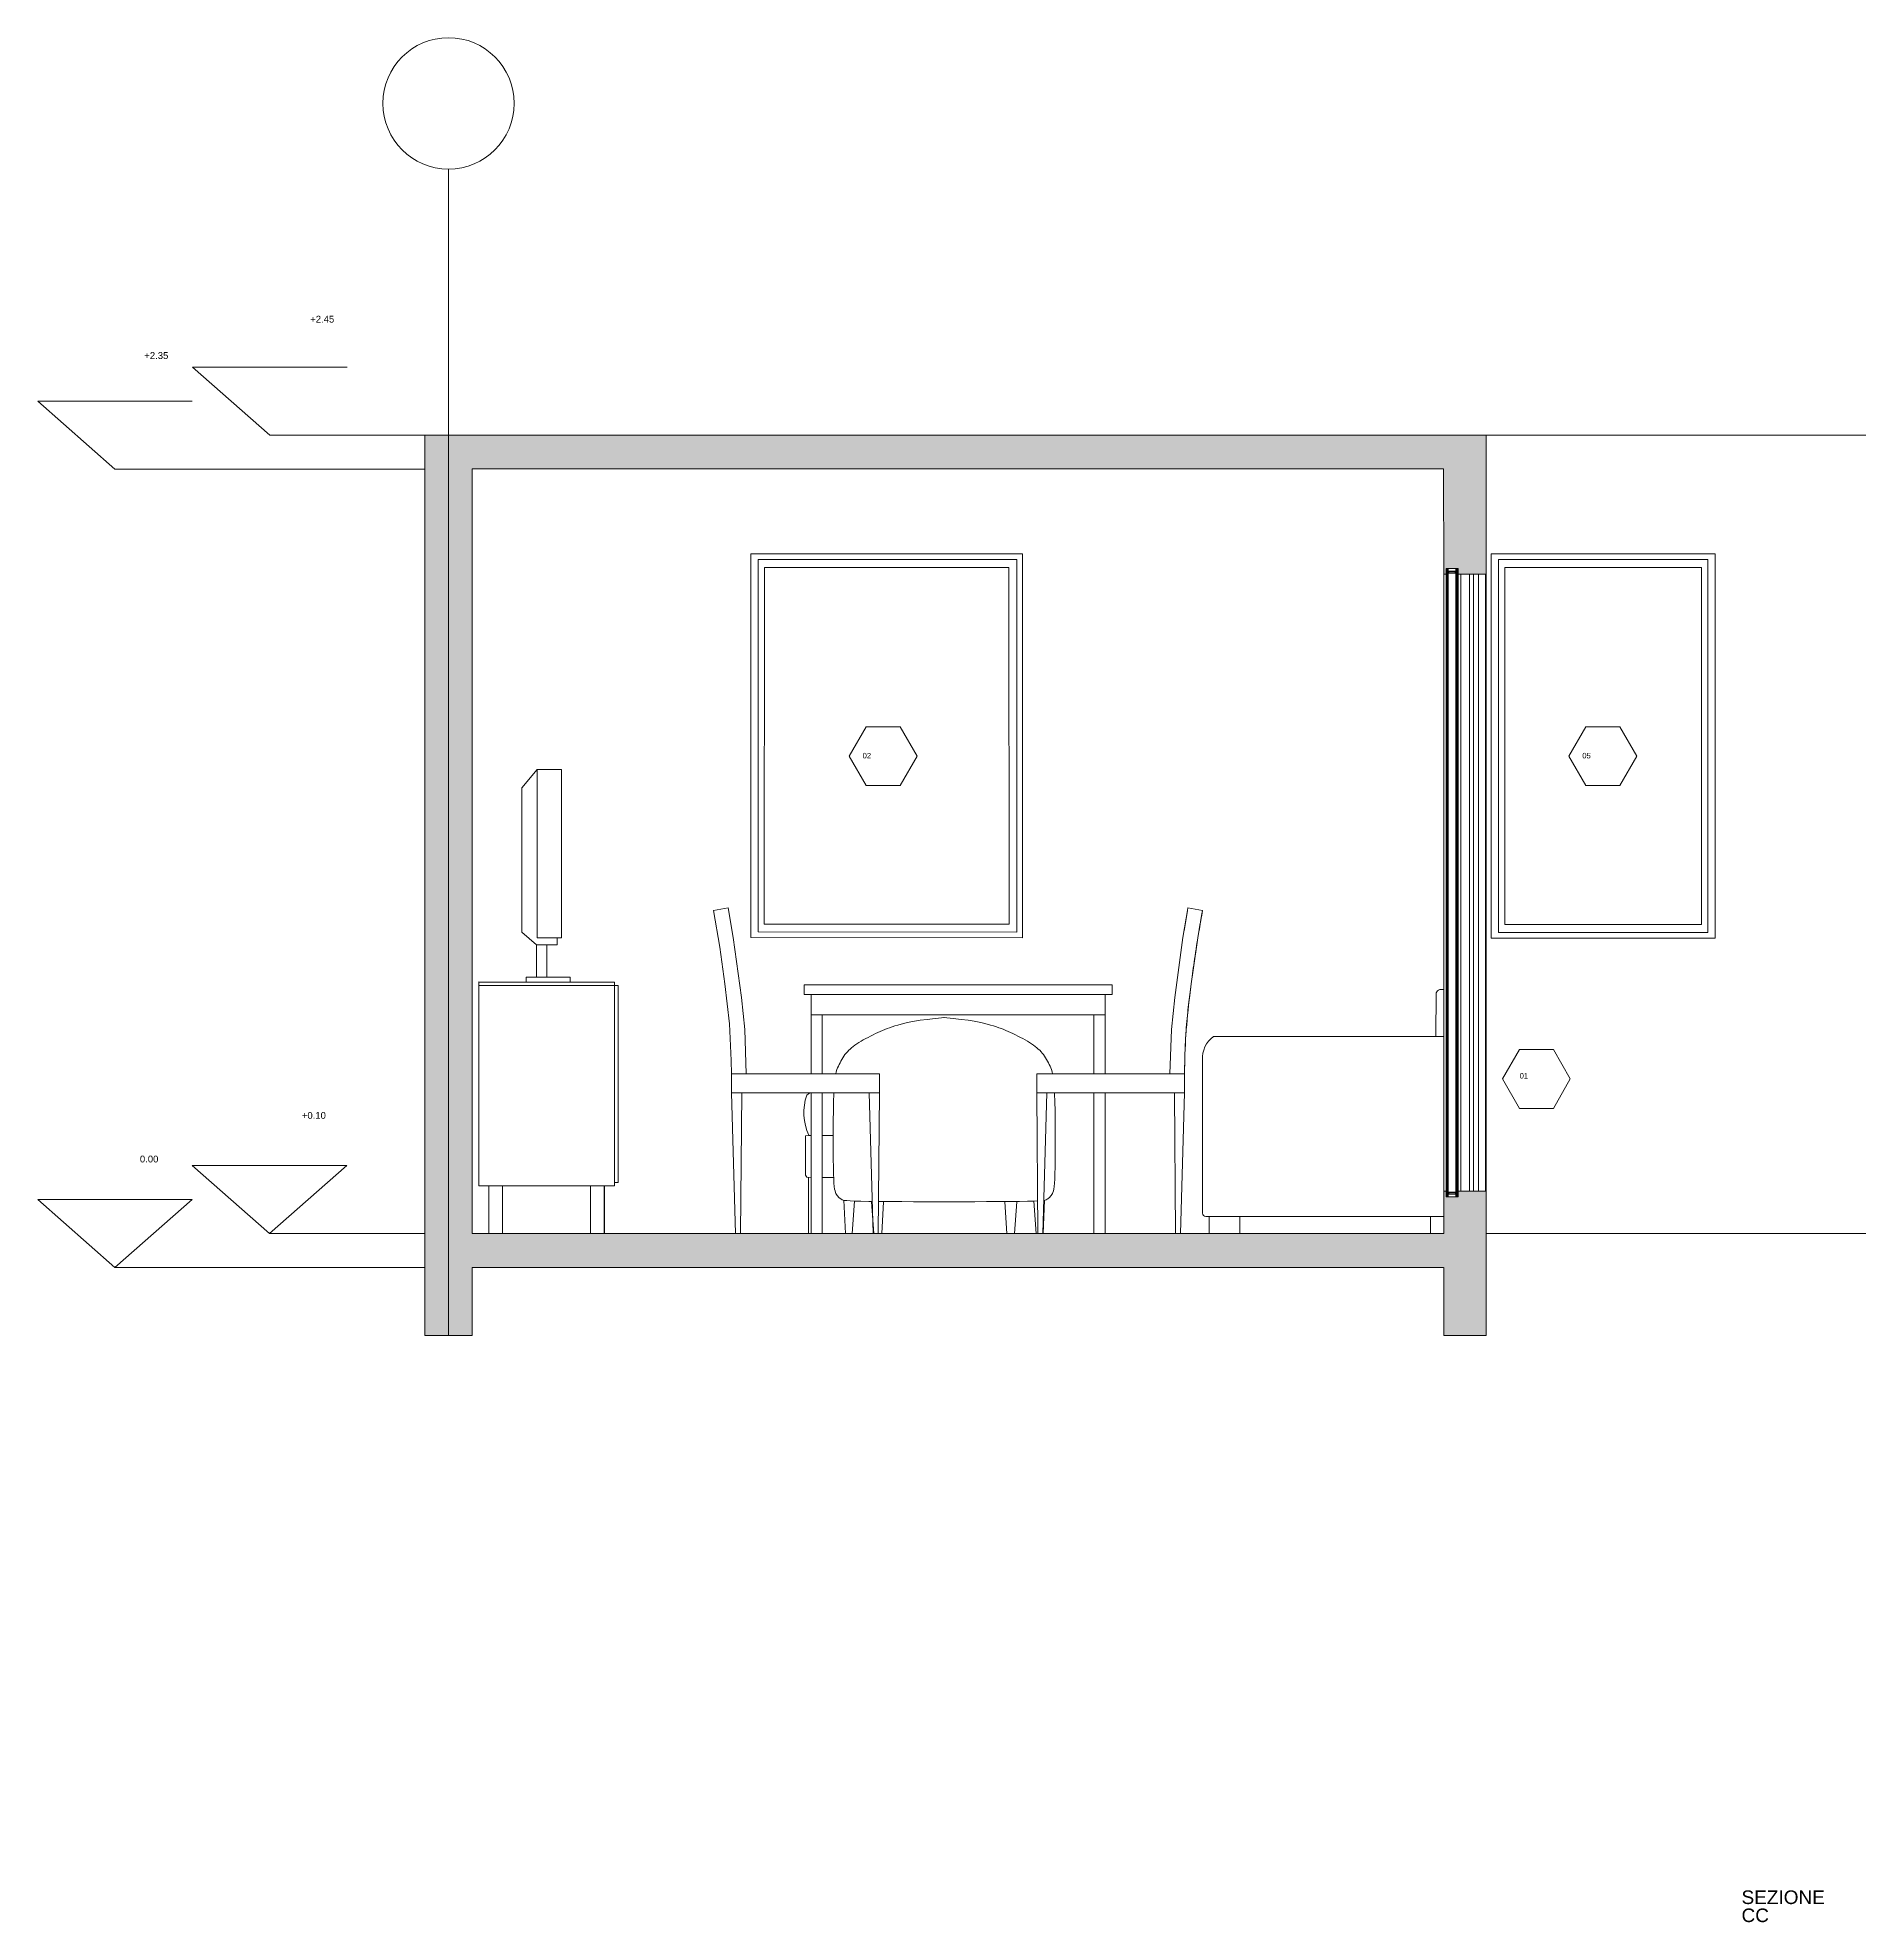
# Model space of a CAD drawing. Header units: centimetres. Extents: x -16179 to 12840, y -10704 to 3856.
# Drawn here: x -9844 to -9308, y -8442 to -7887 of the extents above; entities that cross this region are included whole.
import ezdxf

# ---------------------------------------------------------------- set-up
doc = ezdxf.new("R2010")
doc.units = ezdxf.units.CM
doc.header["$MEASUREMENT"] = 0
for name, color, linetype, lineweight in [('0_Num_Penna__7_Num_Penna__7_Num_Penna__7_Num_Penna__7_Num_Penna__7_Num_Penna__7_Num_Penna__7_Num_Penna__7_Num_Penna__7_Num_Penna__7', 7, 'Continuous', 18), ('A-FURN_Num_Penna__8_Num_Penna__8_Num_Penna__8_Num_Penna__8_Num_Penna__8_Num_Penna__8_Num_Penna__8_Num_Penna__8_Num_Penna__8_Num_Penna__8', 8, 'Continuous', 18), ('A-FURN_Num_Penna__8_Num_Penna__8_Num_Penna__8_Num_Penna__8_Num_Penna__8_Num_Penna__8_Num_Penna__8_Num_Penna__8_Num_Penna__8_Num_Penna__8_Num_Penna__8', 8, 'Continuous', 18), ('A-GLAZ-FULL_Num_Penna__4_Num_Penna__4_Num_Penna__4_Num_Penna__4_Num_Penna__4_Num_Penna__4_Num_Penna__4_Num_Penna__4_Num_Penna__4_Num_Penna__4', 4, 'Continuous', 18), ('A-SECT-PATT_Num_Penna__11_Num_Penna__7_Num_Penna__7_Num_Penna__7_Num_Penna__7_Num_Penna__7_Num_Penna__7_Num_Penna__7_Num_Penna__7_Num_Penna__7', 7, 'Continuous', 18), ('A-WALL-FULL_Num_Penna__7_Num_Penna__7_Num_Penna__7_Num_Penna__7_Num_Penna__7_Num_Penna__7_Num_Penna__7_Num_Penna__7_Num_Penna__7_Num_Penna__7', 7, 'Continuous', 18), ('AA - linee quote_Num_Penna__3_Num_Penna__3_Num_Penna__3_Num_Penna__3_Num_Penna__3_Num_Penna__3_Num_Penna__3_Num_Penna__3_Num_Penna__3_Num_Penna__3', 3, 'Continuous', 18), ('AA - montanti_Num_Penna__7_Num_Penna__7_Num_Penna__7_Num_Penna__7_Num_Penna__7_Num_Penna__7_Num_Penna__7_Num_Penna__7_Num_Penna__7_Num_Penna__7', 7, 'Continuous', 18), ('AA - pareti sezionate_Num_Penna__7_Num_Penna__7_Num_Penna__7_Num_Penna__7_Num_Penna__7_Num_Penna__7_Num_Penna__7_Num_Penna__7_Num_Penna__7_Num_Penna__7', 7, 'Continuous', 18), ('AA - perimetri giardino_Num_Penna__6_Num_Penna__6_Num_Penna__6_Num_Penna__6_Num_Penna__6_Num_Penna__6_Num_Penna__6_Num_Penna__6_Num_Penna__6_Num_Penna__6', 6, 'Continuous', 18), ('AA - serramenti e porte_Num_Penna__4_Num_Penna__4_Num_Penna__4_Num_Penna__4_Num_Penna__4_Num_Penna__4_Num_Penna__4_Num_Penna__4_Num_Penna__4_Num_Penna__4', 4, 'Continuous', 18), ('AA - struttura finestre_Num_Penna__6_Num_Penna__6_Num_Penna__6_Num_Penna__6_Num_Penna__6_Num_Penna__6_Num_Penna__6_Num_Penna__6_Num_Penna__6_Num_Penna__6', 6, 'Continuous', 18), ('AA pareti non sezionate_Num_Penna__2_Num_Penna__2_Num_Penna__2_Num_Penna__2_Num_Penna__2_Num_Penna__2_Num_Penna__2_Num_Penna__2_Num_Penna__2_Num_Penna__2', 2, 'Continuous', 18), ('AA- arredo_Num_Penna__8_Num_Penna__8_Num_Penna__8_Num_Penna__8_Num_Penna__8_Num_Penna__8_Num_Penna__8_Num_Penna__8_Num_Penna__8_Num_Penna__8', 8, 'Continuous', 18), ('G-PLANOTM_Num_Penna__7_Num_Penna__7_Num_Penna__7_Num_Penna__7_Num_Penna__7_Num_Penna__7_Num_Penna__7_Num_Penna__7_Num_Penna__7_Num_Penna__7', 7, 'Continuous', 18), ('J- pareti sezionate_Num_Penna__7_Num_Penna__7_Num_Penna__7_Num_Penna__7_Num_Penna__7_Num_Penna__7_Num_Penna__7_Num_Penna__7_Num_Penna__7_Num_Penna__7', 7, 'Continuous', 18), ('SEZIONE ARREDO_Num_Penna__8_Num_Penna__8_Num_Penna__8_Num_Penna__8_Num_Penna__8_Num_Penna__8_Num_Penna__8_Num_Penna__8_Num_Penna__8_Num_Penna__8', 8, 'Continuous', 18)]:
    doc.layers.add(name, color=color, linetype=linetype, lineweight=lineweight)
doc.styles.add('GENERATED_STYLE_1', font='Arial.ttf')

msp = doc.modelspace()

# ---------------------------------------------------------------- hatches: boundary and pattern name
at = {"layer": 'A-SECT-PATT_Num_Penna__11_Num_Penna__7_Num_Penna__7_Num_Penna__7_Num_Penna__7_Num_Penna__7_Num_Penna__7_Num_Penna__7_Num_Penna__7_Num_Penna__7', "linetype": 'Continuous', "lineweight": 18}
for points in [[(-9730.34, -8004.27), (-9730.34, -8239.27), (-9716.34, -8239.27), (-9716.34, -8014.27), (-9430.34, -8014.27), (-9430.27, -8045.25), (-9429.55, -8045.25), (-9429.55, -8043.53), (-9426, -8043.53), (-9426, -8045.25), (-9417.79, -8045.25), (-9417.79, -8004.27)], [(-9730.34, -8269.27), (-9716.34, -8269.27), (-9716.34, -8249.27), (-9430.26, -8249.27), (-9430.26, -8269.27), (-9417.78, -8269.27), (-9417.78, -8226.84), (-9426.03, -8226.84), (-9426.03, -8228.54), (-9429.55, -8228.54), (-9429.55, -8226.84), (-9430.26, -8226.84), (-9430.26, -8235.64), (-9430.24, -8236.06), (-9430.26, -8239.27), (-9730.34, -8239.27)]]:
    msp.add_hatch(color=7, dxfattribs=at).paths.add_polyline_path(points)
at = {"layer": 'AA - montanti_Num_Penna__7_Num_Penna__7_Num_Penna__7_Num_Penna__7_Num_Penna__7_Num_Penna__7_Num_Penna__7_Num_Penna__7_Num_Penna__7_Num_Penna__7', "linetype": 'Continuous', "lineweight": 18}
h = msp.add_hatch(color=7, dxfattribs=at)
h.paths.add_polyline_path([(-9428.94, -8044.96), (-9426.77, -8044.96), (-9426.77, -8044.56), (-9426.97, -8044.36), (-9428.74, -8044.36), (-9428.94, -8044.56)])
h.paths.add_polyline_path([(-9428.84, -8044.86), (-9428.84, -8044.6), (-9428.7, -8044.46), (-9427.01, -8044.46), (-9426.87, -8044.6), (-9426.87, -8044.86)], flags=0)
h = msp.add_hatch(color=7, dxfattribs=at)
h.paths.add_polyline_path([(-9426.77, -8227.13), (-9428.94, -8227.13), (-9428.94, -8227.53), (-9428.74, -8227.74), (-9426.97, -8227.74), (-9426.77, -8227.53)])
h.paths.add_polyline_path([(-9428.84, -8227.49), (-9428.84, -8227.23), (-9426.87, -8227.23), (-9426.87, -8227.49), (-9427.01, -8227.64), (-9428.7, -8227.64)], flags=0)

# ---------------------------------------------------------------- linework, layer by layer
at = {"layer": '0_Num_Penna__7_Num_Penna__7_Num_Penna__7_Num_Penna__7_Num_Penna__7_Num_Penna__7_Num_Penna__7_Num_Penna__7_Num_Penna__7_Num_Penna__7', "color": 7, "linetype": 'Continuous', "lineweight": 18}
msp.add_line((-9716.34, -8219.6), (-9716.34, -8212.2), dxfattribs=at)
at = {"layer": 'A-FURN_Num_Penna__8_Num_Penna__8_Num_Penna__8_Num_Penna__8_Num_Penna__8_Num_Penna__8_Num_Penna__8_Num_Penna__8_Num_Penna__8_Num_Penna__8', "color": 8, "linetype": 'Continuous', "lineweight": 18}
msp.add_line((-9723.34, -7993.4), (-9723.34, -7993.4), dxfattribs=at)
at = {"layer": 'A-FURN_Num_Penna__8_Num_Penna__8_Num_Penna__8_Num_Penna__8_Num_Penna__8_Num_Penna__8_Num_Penna__8_Num_Penna__8_Num_Penna__8_Num_Penna__8_Num_Penna__8', "color": 8, "linetype": 'Continuous', "lineweight": 18}
for p, q in [((-9616.58, -8239.27), (-9616.58, -8197.88)), ((-9613.3, -8197.88), (-9613.3, -8239.27))]:
    msp.add_line(p, q, dxfattribs=at)
at = {"layer": 'A-GLAZ-FULL_Num_Penna__4_Num_Penna__4_Num_Penna__4_Num_Penna__4_Num_Penna__4_Num_Penna__4_Num_Penna__4_Num_Penna__4_Num_Penna__4_Num_Penna__4', "color": 4, "linetype": 'Continuous', "lineweight": 18}
msp.add_line((-9350.34, -8152.34), (-9416.31, -8152.34), dxfattribs=at)
at = {"layer": 'A-WALL-FULL_Num_Penna__7_Num_Penna__7_Num_Penna__7_Num_Penna__7_Num_Penna__7_Num_Penna__7_Num_Penna__7_Num_Penna__7_Num_Penna__7_Num_Penna__7', "color": 7, "linetype": 'Continuous', "lineweight": 18}
for p, q in [((-9715.36, -8239.27), (-9715.41, -8239.27)), ((-9712.74, -8239.27), (-9712.79, -8239.27)), ((-9712.74, -8239.27), (-9712.74, -8239.27)), ((-9638.84, -8239.27), (-9637.37, -8239.27)), ((-9613.3, -8239.27), (-9616.58, -8239.27)), ((-9598.28, -8239.27), (-9596.82, -8239.27)), ((-9548.32, -8239.27), (-9549.78, -8239.27)), ((-9530.02, -8239.27), (-9533.3, -8239.27))]:
    msp.add_line(p, q, dxfattribs=at)
at = {"layer": 'AA - linee quote_Num_Penna__3_Num_Penna__3_Num_Penna__3_Num_Penna__3_Num_Penna__3_Num_Penna__3_Num_Penna__3_Num_Penna__3_Num_Penna__3_Num_Penna__3', "color": 3, "linetype": 'Continuous', "lineweight": 18}
for p, q in [((-9723.34, -8269.27), (-9723.34, -7925.98)), ((-9775.96, -8004.34), (-9798.71, -7984.31)), ((-9798.71, -7984.31), (-9753.21, -7984.31)), ((-9821.58, -8014.34), (-9844.33, -7994.31)), ((-9844.33, -7994.31), (-9798.83, -7994.31)), ((-9730.34, -8004.34), (-9775.96, -8004.34)), ((-9776.07, -8014.34), (-9821.58, -8014.34)), ((-9730.34, -8014.34), (-9776.07, -8014.34)), ((-9776.07, -8239.27), (-9798.83, -8219.25)), ((-9798.83, -8219.25), (-9753.32, -8219.25)), ((-9753.32, -8219.25), (-9776.07, -8239.27)), ((-9821.58, -8249.27), (-9844.33, -8229.25)), ((-9844.33, -8229.25), (-9798.83, -8229.25)), ((-9798.83, -8229.25), (-9821.58, -8249.27)), ((-9730.34, -8239.27), (-9776.07, -8239.27)), ((-9730.34, -8249.27), (-9821.58, -8249.27))]:
    msp.add_line(p, q, dxfattribs=at)
at = {"layer": 'AA - linee quote_Num_Penna__3_Num_Penna__3_Num_Penna__3_Num_Penna__3_Num_Penna__3_Num_Penna__3_Num_Penna__3_Num_Penna__3_Num_Penna__3_Num_Penna__3', "color": 3, "linetype": 'Continuous', "lineweight": 18, "flags": 128}
for points in [[(-9585.37, -8098.8), (-9590.37, -8090.14), (-9600.37, -8090.14), (-9605.37, -8098.8), (-9600.37, -8107.46), (-9590.37, -8107.46)], [(-9373.45, -8098.8), (-9378.45, -8090.14), (-9388.45, -8090.14), (-9393.45, -8098.8), (-9388.45, -8107.46), (-9378.45, -8107.46)], [(-9393.02, -8193.81), (-9398.02, -8185.15), (-9408.02, -8185.15), (-9413.02, -8193.81), (-9408.02, -8202.47), (-9398.02, -8202.47)]]:
    msp.add_lwpolyline(points, close=True, dxfattribs=at)
at = {"layer": 'AA - linee quote_Num_Penna__3_Num_Penna__3_Num_Penna__3_Num_Penna__3_Num_Penna__3_Num_Penna__3_Num_Penna__3_Num_Penna__3_Num_Penna__3_Num_Penna__3', "color": 3, "linetype": 'Continuous', "lineweight": 18}
msp.add_circle((-9723.34, -7906.66), 19.33, dxfattribs=at)
at = {"layer": 'AA - montanti_Num_Penna__7_Num_Penna__7_Num_Penna__7_Num_Penna__7_Num_Penna__7_Num_Penna__7_Num_Penna__7_Num_Penna__7_Num_Penna__7_Num_Penna__7', "color": 7, "linetype": 'Continuous', "lineweight": 18}
for p, q in [((-9422.72, -8045.25), (-9422.72, -8226.84)), ((-9421.53, -8045.25), (-9421.53, -8226.84)), ((-9420.08, -8045.25), (-9420.08, -8226.84)), ((-9417.98, -8226.84), (-9417.98, -8045.25)), ((-9417.78, -8226.84), (-9417.79, -8045.25))]:
    msp.add_line(p, q, dxfattribs=at)
at = {"layer": 'AA - montanti_Num_Penna__7_Num_Penna__7_Num_Penna__7_Num_Penna__7_Num_Penna__7_Num_Penna__7_Num_Penna__7_Num_Penna__7_Num_Penna__7_Num_Penna__7', "color": 7, "linetype": 'Continuous', "lineweight": 18, "flags": 128}
for points in [[(-9426.77, -8043.55), (-9426.77, -8044.56), (-9426.97, -8044.36), (-9428.74, -8044.36), (-9428.94, -8044.56), (-9428.94, -8043.55)], [(-9428.94, -8044.56), (-9428.74, -8044.36), (-9426.97, -8044.36), (-9426.77, -8044.56), (-9426.77, -8044.96), (-9428.94, -8044.96)], [(-9428.74, -8044.36), (-9426.97, -8044.36), (-9426.77, -8044.56), (-9426.77, -8044.96), (-9428.94, -8044.96), (-9428.94, -8044.56)], [(-9428.84, -8044.6), (-9428.7, -8044.46), (-9427.01, -8044.46), (-9426.87, -8044.6), (-9426.87, -8044.86), (-9428.84, -8044.86)], [(-9428.7, -8044.46), (-9427.01, -8044.46), (-9426.87, -8044.6), (-9426.87, -8044.86), (-9428.84, -8044.86), (-9428.84, -8044.6)], [(-9428.94, -8227.53), (-9428.74, -8227.74), (-9426.97, -8227.74), (-9426.77, -8227.53), (-9426.77, -8227.13), (-9428.94, -8227.13)], [(-9428.74, -8227.74), (-9426.97, -8227.74), (-9426.77, -8227.53), (-9426.77, -8227.13), (-9428.94, -8227.13), (-9428.94, -8227.53)], [(-9426.77, -8228.54), (-9426.77, -8227.53), (-9426.97, -8227.74), (-9428.74, -8227.74), (-9428.94, -8227.53), (-9428.94, -8228.54)], [(-9428.84, -8227.49), (-9428.7, -8227.64), (-9427.01, -8227.64), (-9426.87, -8227.49), (-9426.87, -8227.23), (-9428.84, -8227.23)], [(-9428.7, -8227.64), (-9427.01, -8227.64), (-9426.87, -8227.49), (-9426.87, -8227.23), (-9428.84, -8227.23), (-9428.84, -8227.49)]]:
    msp.add_lwpolyline(points, close=True, dxfattribs=at)
at = {"layer": 'AA - pareti sezionate_Num_Penna__7_Num_Penna__7_Num_Penna__7_Num_Penna__7_Num_Penna__7_Num_Penna__7_Num_Penna__7_Num_Penna__7_Num_Penna__7_Num_Penna__7', "color": 7, "linetype": 'Continuous', "lineweight": 18}
for p, q in [((-9730.34, -8004.27), (-9417.79, -8004.27)), ((-9730.34, -8004.27), (-9730.34, -8239.27)), ((-9417.79, -8034.49), (-9417.79, -8004.27)), ((-9716.34, -8014.27), (-9430.34, -8014.27)), ((-9716.34, -8014.27), (-9716.34, -8239.27)), ((-9430.27, -8045.25), (-9430.34, -8014.27)), ((-9417.79, -8036.45), (-9417.79, -8034.49)), ((-9417.79, -8045.25), (-9417.79, -8036.45)), ((-9430.27, -8045.25), (-9429.55, -8045.25)), ((-9417.79, -8045.25), (-9426, -8045.25)), ((-9510.5, -8179.49), (-9510.5, -8179.25)), ((-9548.76, -8192.26), (-9533.3, -8192.26)), ((-9533.3, -8197.88), (-9547.15, -8197.88)), ((-9430.27, -8226.82), (-9430.26, -8233.67)), ((-9430.27, -8226.82), (-9429.55, -8226.82)), ((-9426.03, -8226.84), (-9417.78, -8226.84)), ((-9417.78, -8226.84), (-9417.78, -8235.64)), ((-9430.26, -8233.67), (-9430.26, -8235.64)), ((-9430.26, -8235.64), (-9430.26, -8239.27)), ((-9417.78, -8239.27), (-9417.78, -8235.64)), ((-9716.34, -8239.27), (-9430.26, -8239.27)), ((-9716.34, -8249.27), (-9430.34, -8249.27)), ((-9430.27, -8249.27), (-9430.26, -8269.27))]:
    msp.add_line(p, q, dxfattribs=at)
at = {"layer": 'AA - pareti sezionate_Num_Penna__7_Num_Penna__7_Num_Penna__7_Num_Penna__7_Num_Penna__7_Num_Penna__7_Num_Penna__7_Num_Penna__7_Num_Penna__7_Num_Penna__7', "color": 7, "linetype": 'Continuous', "lineweight": 18, "flags": 128}
for points in [[(-9716.34, -8249.27), (-9716.34, -8269.27), (-9730.34, -8269.27), (-9730.34, -8239.27)], [(-9417.78, -8239.27), (-9417.78, -8269.27), (-9430.26, -8269.27)]]:
    msp.add_lwpolyline(points, dxfattribs=at)
at = {"layer": 'AA - perimetri giardino_Num_Penna__6_Num_Penna__6_Num_Penna__6_Num_Penna__6_Num_Penna__6_Num_Penna__6_Num_Penna__6_Num_Penna__6_Num_Penna__6_Num_Penna__6', "color": 6, "linetype": 'Continuous', "lineweight": 18}
for p, q in [((-9507.09, -8152.16), (-9506.99, -8151.6)), ((-9618.66, -8166.11), (-9527.94, -8166.11)), ((-9527.94, -8168.96), (-9618.66, -8168.96)), ((-9640, -8192.25), (-9640, -8197.88)), ((-9635.67, -8192.27), (-9596.45, -8192.25)), ((-9596.45, -8192.26), (-9596.45, -8197.88)), ((-9640, -8197.88), (-9596.45, -8197.88))]:
    msp.add_line(p, q, dxfattribs=at)
at = {"layer": 'AA - perimetri giardino_Num_Penna__6_Num_Penna__6_Num_Penna__6_Num_Penna__6_Num_Penna__6_Num_Penna__6_Num_Penna__6_Num_Penna__6_Num_Penna__6_Num_Penna__6', "color": 6, "linetype": 'Continuous', "lineweight": 18, "flags": 128}
for points in [[(-9640, -8192.26), (-9635.67, -8192.27), (-9636.1, -8179.27), (-9637.09, -8169.8), (-9639.51, -8152.17), (-9641, -8143.45), (-9645.28, -8144.22), (-9643.49, -8155.01), (-9641.97, -8165.85), (-9640.64, -8177.6), (-9640.08, -8188.33)], [(-9618.66, -8168.96), (-9527.94, -8168.96), (-9527.94, -8166.11), (-9618.66, -8166.11)], [(-9530.02, -8168.96), (-9616.58, -8168.96), (-9616.58, -8174.98), (-9530.02, -8174.98)], [(-9506.6, -8192.25), (-9506.6, -8197.88), (-9550.15, -8197.88), (-9550.15, -8192.26)]]:
    msp.add_lwpolyline(points, close=True, dxfattribs=at)
for points in [[(-9510.93, -8192.26), (-9510.5, -8179.25), (-9509.51, -8169.79), (-9507.09, -8152.16), (-9505.75, -8144.24), (-9505.61, -8143.44)], [(-9506.76, -8150.21), (-9505.75, -8144.24), (-9505.61, -8143.44)]]:
    msp.add_lwpolyline(points, dxfattribs=at)
msp.add_lwpolyline([(-9507.09, -8152.16), (-9509.51, -8169.79), (-9510.5, -8179.25), (-9510.93, -8192.25), (-9506.6, -8192.25, -0.031688), (-9505.06, -8169.23, 0.000855), (-9504.63, -8165.84, -0.012674), (-9501.32, -8144.21), (-9505.61, -8143.44), (-9505.75, -8144.24), (-9506.99, -8151.6)], format="xyb", close=True, dxfattribs=at)
at = {"layer": 'AA - perimetri giardino_Num_Penna__6_Num_Penna__6_Num_Penna__6_Num_Penna__6_Num_Penna__6_Num_Penna__6_Num_Penna__6_Num_Penna__6_Num_Penna__6_Num_Penna__6', "color": 6, "linetype": 'Continuous', "lineweight": 18}
msp.add_open_spline([(-9501.32, -8144.19), (-9502.05, -8148.28), (-9502.61, -8151.65), (-9503.06, -8154.54), (-9503.51, -8157.43), (-9503.85, -8159.84), (-9504.14, -8162.03), (-9504.28, -8163.12), (-9504.41, -8164.15), (-9504.54, -8165.17), (-9504.67, -8166.18), (-9504.8, -8167.17), (-9504.92, -8168.16), (-9505.05, -8169.15), (-9505.18, -8170.14), (-9505.31, -8171.15), (-9505.44, -8172.17), (-9505.57, -8173.21), (-9505.69, -8174.31), (-9505.81, -8175.41), (-9505.93, -8176.57), (-9506.03, -8177.82), (-9506.14, -8179.08), (-9506.24, -8180.42), (-9506.32, -8181.88), (-9506.4, -8183.35), (-9506.47, -8184.94), (-9506.51, -8186.68), (-9506.56, -8188.38), (-9506.59, -8190.23), (-9506.6, -8192.25)], degree=3, knots=[0, 0, 0, 0, 1, 1, 1, 2, 2, 2, 3, 3, 3, 4, 4, 4, 5, 5, 5, 6, 6, 6, 7, 7, 7, 8, 8, 8, 9, 9, 9, 10, 10, 10, 10], dxfattribs=at)
at = {"layer": 'AA - serramenti e porte_Num_Penna__4_Num_Penna__4_Num_Penna__4_Num_Penna__4_Num_Penna__4_Num_Penna__4_Num_Penna__4_Num_Penna__4_Num_Penna__4_Num_Penna__4', "color": 4, "linetype": 'Continuous', "lineweight": 18}
for p, q in [((-9634.34, -8039.28), (-9619.03, -8039.27)), ((-9634.34, -8039.28), (-9634.34, -8152.16)), ((-9632.2, -8040.95), (-9619.03, -8040.94)), ((-9632.2, -8150.5), (-9632.2, -8040.95)), ((-9619.03, -8039.27), (-9554.34, -8039.27)), ((-9619.03, -8040.94), (-9556.01, -8040.94)), ((-9556.01, -8150.56), (-9556.01, -8040.94)), ((-9554.34, -8039.27), (-9554.34, -8152.23)), ((-9416.34, -8039.28), (-9401.03, -8039.27)), ((-9416.34, -8039.28), (-9416.34, -8152.34)), ((-9414.2, -8040.95), (-9401.03, -8040.94)), ((-9414.2, -8150.67), (-9414.2, -8040.95)), ((-9401.03, -8039.27), (-9350.34, -8039.27)), ((-9401.03, -8040.94), (-9352.49, -8040.95)), ((-9352.49, -8150.67), (-9352.49, -8040.95)), ((-9350.34, -8039.28), (-9350.34, -8152.34)), ((-9630.37, -8148.2), (-9630.28, -8043.25)), ((-9630.28, -8043.25), (-9619.03, -8043.24)), ((-9619.03, -8043.24), (-9558.31, -8043.24)), ((-9558.3, -8148.26), (-9558.31, -8043.24)), ((-9430.27, -8045.25), (-9430.27, -8062.88)), ((-9425.27, -8045.25), (-9425.26, -8226.84)), ((-9412.28, -8043.25), (-9401.03, -8043.24)), ((-9412.28, -8148.37), (-9412.28, -8043.25)), ((-9401.03, -8043.24), (-9354.41, -8043.25)), ((-9354.4, -8148.37), (-9354.41, -8043.25)), ((-9430.27, -8062.88), (-9430.27, -8226.82)), ((-9558.3, -8148.26), (-9630.37, -8148.2)), ((-9354.4, -8148.37), (-9412.28, -8148.37)), ((-9554.36, -8152.23), (-9634.34, -8152.16)), ((-9556.01, -8150.56), (-9632.2, -8150.5)), ((-9352.49, -8150.67), (-9414.2, -8150.67))]:
    msp.add_line(p, q, dxfattribs=at)
at = {"layer": 'AA - struttura finestre_Num_Penna__6_Num_Penna__6_Num_Penna__6_Num_Penna__6_Num_Penna__6_Num_Penna__6_Num_Penna__6_Num_Penna__6_Num_Penna__6_Num_Penna__6', "color": 6, "linetype": 'Continuous', "lineweight": 18}
for p, q in [((-9429.45, -8043.55), (-9429.45, -8228.54)), ((-9429.05, -8043.55), (-9429.45, -8043.55)), ((-9429.35, -8043.55), (-9429.35, -8228.54)), ((-9429.15, -8043.55), (-9429.15, -8228.54)), ((-9429.05, -8043.55), (-9429.05, -8228.54)), ((-9428.95, -8043.65), (-9429.05, -8043.55)), ((-9428.95, -8044.96), (-9428.95, -8227.13)), ((-9426.13, -8043.55), (-9426.77, -8043.55)), ((-9426.77, -8227.13), (-9426.77, -8044.96)), ((-9426.67, -8228.54), (-9426.67, -8043.55)), ((-9426.57, -8228.54), (-9426.57, -8043.55)), ((-9426.23, -8228.54), (-9426.23, -8043.55)), ((-9426.13, -8228.54), (-9426.13, -8043.55)), ((-9426.03, -8043.65), (-9426.13, -8043.55)), ((-9426.03, -8043.65), (-9426.03, -8228.44)), ((-9429.05, -8228.54), (-9429.45, -8228.54)), ((-9428.95, -8228.54), (-9429.05, -8228.54)), ((-9426.77, -8228.54), (-9426.61, -8228.54)), ((-9426.61, -8228.54), (-9426.13, -8228.54)), ((-9426.03, -8228.44), (-9426.13, -8228.54))]:
    msp.add_line(p, q, dxfattribs=at)
at = {"layer": 'AA - struttura finestre_Num_Penna__6_Num_Penna__6_Num_Penna__6_Num_Penna__6_Num_Penna__6_Num_Penna__6_Num_Penna__6_Num_Penna__6_Num_Penna__6_Num_Penna__6', "color": 6, "linetype": 'Continuous', "lineweight": 18, "flags": 128}
msp.add_lwpolyline([(-9429.45, -8043.55), (-9429.55, -8043.65), (-9429.55, -8228.44), (-9429.45, -8228.54)], dxfattribs=at)
at = {"layer": 'AA pareti non sezionate_Num_Penna__2_Num_Penna__2_Num_Penna__2_Num_Penna__2_Num_Penna__2_Num_Penna__2_Num_Penna__2_Num_Penna__2_Num_Penna__2_Num_Penna__2', "color": 2, "linetype": 'Continuous', "lineweight": 18}
for p, q in [((-9417.79, -8004.27), (-9116.09, -8004.27)), ((-9417.78, -8239.27), (-8816.34, -8239.27))]:
    msp.add_line(p, q, dxfattribs=at)
at = {"layer": 'AA- arredo_Num_Penna__8_Num_Penna__8_Num_Penna__8_Num_Penna__8_Num_Penna__8_Num_Penna__8_Num_Penna__8_Num_Penna__8_Num_Penna__8_Num_Penna__8', "color": 8, "linetype": 'Continuous', "lineweight": 18}
for p, q in [((-9697.27, -8102.71), (-9701.73, -8108.11)), ((-9701.73, -8108.11), (-9701.73, -8150.65)), ((-9697.48, -8154.37), (-9697.48, -8163.82)), ((-9694.44, -8154.37), (-9694.44, -8163.82)), ((-9714.43, -8165.37), (-9714.43, -8166.17)), ((-9714.43, -8166.37), (-9714.43, -8225.17)), ((-9714.33, -8165.27), (-9714.33, -8165.27)), ((-9714.33, -8165.27), (-9714.33, -8165.27)), ((-9674.53, -8165.27), (-9714.33, -8165.27)), ((-9674.53, -8166.27), (-9714.33, -8166.27)), ((-9674.43, -8166.17), (-9674.43, -8165.37)), ((-9674.43, -8225.17), (-9674.43, -8166.37)), ((-9674.33, -8166.27), (-9673.53, -8166.27)), ((-9673.43, -8224.17), (-9673.43, -8166.37)), ((-9432.64, -8181.33), (-9432.54, -8168.5)), ((-9431.45, -8167.52), (-9430.27, -8167.52)), ((-9616.58, -8192.26), (-9616.58, -8174.98)), ((-9613.3, -8174.98), (-9613.3, -8192.26)), ((-9533.3, -8192.26), (-9533.3, -8174.98)), ((-9530.02, -8192.26), (-9530.02, -8174.98)), ((-9498.11, -8181.33), (-9430.27, -8181.33)), ((-9501.34, -8188.38), (-9501.34, -8233.3)), ((-9638.84, -8239.27), (-9640, -8197.88)), ((-9637.37, -8239.27), (-9637.01, -8197.88)), ((-9598.28, -8239.27), (-9599.45, -8197.88)), ((-9596.82, -8239.27), (-9596.45, -8197.88)), ((-9549.78, -8239.27), (-9550.15, -8197.88)), ((-9548.32, -8239.27), (-9547.15, -8197.88)), ((-9533.3, -8239.27), (-9533.3, -8197.88)), ((-9530.02, -8239.27), (-9530.02, -8197.88)), ((-9509.23, -8239.27), (-9509.59, -8197.88)), ((-9507.76, -8239.27), (-9506.6, -8197.88)), ((-9617.22, -8210.4), (-9616.58, -8210.4)), ((-9613.3, -8210.4), (-9610.09, -8210.4)), ((-9714.33, -8225.27), (-9674.53, -8225.27)), ((-9713.53, -8225.26), (-9713.53, -8225.27)), ((-9711.44, -8225.27), (-9711.44, -8239.27)), ((-9708.03, -8225.27), (-9708.03, -8225.27)), ((-9707.44, -8239.27), (-9707.44, -8225.27)), ((-9681.54, -8225.27), (-9681.54, -8239.27)), ((-9677.54, -8239.27), (-9677.54, -8225.27)), ((-9677.42, -8239.27), (-9677.42, -8225.27)), ((-9674.53, -8225.26), (-9674.53, -8225.27)), ((-9674.53, -8225.27), (-9674.53, -8225.26)), ((-9674.53, -8225.26), (-9674.53, -8225.27)), ((-9674.43, -8225.17), (-9674.43, -8224.37)), ((-9674.33, -8224.27), (-9674.33, -8224.26)), ((-9674.33, -8224.27), (-9673.53, -8224.27)), ((-9673.53, -8224.26), (-9673.53, -8224.27)), ((-9430.26, -8234.3), (-9500.34, -8234.3))]:
    msp.add_line(p, q, dxfattribs=at)
at = {"layer": 'AA- arredo_Num_Penna__8_Num_Penna__8_Num_Penna__8_Num_Penna__8_Num_Penna__8_Num_Penna__8_Num_Penna__8_Num_Penna__8_Num_Penna__8_Num_Penna__8', "color": 8, "linetype": 'Continuous', "lineweight": 18, "flags": 128}
for points in [[(-9690.06, -8102.71), (-9697.27, -8102.71), (-9697.27, -8152.27), (-9690.06, -8152.27)], [(-9697.48, -8163.82), (-9700.52, -8163.82), (-9700.52, -8165.27), (-9687.49, -8165.27), (-9687.49, -8163.82)], [(-9499.41, -8234.3), (-9490.3, -8234.3), (-9490.3, -8239.27), (-9499.41, -8239.27)]]:
    msp.add_lwpolyline(points, close=True, dxfattribs=at)
for points in [[(-9691.4, -8152.27), (-9691.4, -8154.37), (-9697.48, -8154.37), (-9701.73, -8150.65)], [(-9577.23, -8175.76), (-9580, -8176), (-9582.38, -8176.26), (-9584.43, -8176.53), (-9586.17, -8176.8), (-9587.66, -8177.09), (-9588.94, -8177.37), (-9590.05, -8177.65), (-9591.03, -8177.93), (-9591.92, -8178.2), (-9592.73, -8178.46), (-9593.49, -8178.72), (-9594.21, -8178.98), (-9594.9, -8179.25), (-9595.57, -8179.53), (-9596.23, -8179.82), (-9596.92, -8180.13), (-9597.62, -8180.46), (-9598.34, -8180.82), (-9599.07, -8181.18), (-9599.79, -8181.56), (-9600.51, -8181.94), (-9601.21, -8182.33), (-9601.88, -8182.72), (-9602.52, -8183.11), (-9603.11, -8183.48), (-9603.66, -8183.86), (-9604.17, -8184.23), (-9604.65, -8184.6), (-9605.09, -8184.99), (-9605.51, -8185.38), (-9605.89, -8185.78), (-9606.26, -8186.2), (-9606.6, -8186.65), (-9606.93, -8187.1), (-9607.23, -8187.58), (-9607.52, -8188.06), (-9607.8, -8188.55), (-9608.06, -8189.04), (-9608.3, -8189.53), (-9608.54, -8190.02), (-9608.76, -8190.51), (-9608.97, -8191.05), (-9609.17, -8191.68), (-9609.3, -8192.26)], [(-9577.54, -8175.76), (-9574.77, -8176), (-9572.38, -8176.26), (-9570.34, -8176.53), (-9568.59, -8176.8), (-9567.1, -8177.09), (-9565.82, -8177.37), (-9564.72, -8177.65), (-9563.74, -8177.93), (-9562.85, -8178.2), (-9562.03, -8178.46), (-9561.27, -8178.72), (-9560.56, -8178.98), (-9559.87, -8179.25), (-9559.2, -8179.53), (-9558.53, -8179.82), (-9557.85, -8180.13), (-9557.15, -8180.46), (-9556.43, -8180.82), (-9555.7, -8181.18), (-9554.97, -8181.56), (-9554.26, -8181.94), (-9553.56, -8182.33), (-9552.88, -8182.72), (-9552.25, -8183.11), (-9551.66, -8183.48), (-9551.1, -8183.86), (-9550.59, -8184.23), (-9550.12, -8184.6), (-9549.67, -8184.99), (-9549.26, -8185.38), (-9548.87, -8185.78), (-9548.51, -8186.2), (-9548.16, -8186.65), (-9547.84, -8187.1), (-9547.53, -8187.58), (-9547.24, -8188.06), (-9546.97, -8188.55), (-9546.71, -8189.04), (-9546.46, -8189.53), (-9546.23, -8190.02), (-9546.01, -8190.51), (-9545.8, -8191.05), (-9545.6, -8191.68), (-9545.47, -8192.26)], [(-9616.79, -8197.88), (-9617.35, -8198.19), (-9617.88, -8198.54)], [(-9609.87, -8197.88), (-9609.89, -8198.22), (-9609.97, -8200.55), (-9610.03, -8203.19), (-9610.07, -8206.04), (-9610.09, -8208.99), (-9610.09, -8211.95), (-9610.08, -8214.8), (-9610.06, -8217.44), (-9610.02, -8219.77), (-9609.97, -8221.7), (-9609.91, -8223.26), (-9609.84, -8224.5), (-9609.75, -8225.46), (-9609.65, -8226.2), (-9609.54, -8226.75), (-9609.41, -8227.18), (-9609.26, -8227.53), (-9609.1, -8227.83), (-9608.92, -8228.1), (-9608.72, -8228.35), (-9608.52, -8228.56), (-9608.31, -8228.76), (-9608.1, -8228.93), (-9607.89, -8229.08), (-9607.67, -8229.22), (-9607.45, -8229.34), (-9607.15, -8229.44), (-9606.7, -8229.54), (-9606.03, -8229.62), (-9605.05, -8229.69), (-9603.7, -8229.75), (-9601.89, -8229.8), (-9599.54, -8229.84), (-9598.55, -8229.85)], [(-9544.9, -8197.88), (-9544.88, -8198.22), (-9544.8, -8200.55), (-9544.74, -8203.19), (-9544.7, -8206.04), (-9544.68, -8208.99), (-9544.67, -8211.95), (-9544.69, -8214.8), (-9544.71, -8217.44), (-9544.75, -8219.77), (-9544.8, -8221.7), (-9544.86, -8223.26), (-9544.93, -8224.5), (-9545.01, -8225.46), (-9545.11, -8226.2), (-9545.23, -8226.75), (-9545.36, -8227.18), (-9545.5, -8227.53), (-9545.67, -8227.83), (-9545.85, -8228.1), (-9546.04, -8228.35), (-9546.24, -8228.56), (-9546.45, -8228.76), (-9546.67, -8228.93), (-9546.88, -8229.08), (-9547.1, -8229.22), (-9547.32, -8229.34), (-9547.62, -8229.44), (-9548.04, -8229.54)], [(-9616.58, -8222.83), (-9617.88, -8222.72), (-9618.27, -8222.11), (-9618.27, -8210.5), (-9617.22, -8210.4)], [(-9613.29, -8222.85), (-9613.29, -8239.27), (-9617.37, -8239.27), (-9617.37, -8222.76)], [(-9609.93, -8222.85), (-9613.3, -8222.85)], [(-9606.96, -8229.49), (-9606.5, -8239.27), (-9604.45, -8239.27), (-9603.79, -8229.75)], [(-9598.78, -8229.94), (-9598.08, -8239.27), (-9595.8, -8239.27), (-9595.24, -8229.94)], [(-9596.74, -8229.87), (-9596.64, -8229.88), (-9593.34, -8229.9), (-9589.86, -8229.92), (-9586.42, -8229.93), (-9583.24, -8229.94), (-9580.53, -8229.96), (-9578.5, -8229.97), (-9577.38, -8229.98)], [(-9549.87, -8229.7), (-9551.07, -8229.75), (-9552.88, -8229.8), (-9555.22, -8229.84), (-9558.13, -8229.88), (-9561.43, -8229.9), (-9564.91, -8229.92), (-9568.34, -8229.93), (-9571.53, -8229.94), (-9574.24, -8229.96), (-9576.26, -8229.97), (-9577.38, -8229.98)], [(-9555.98, -8229.94), (-9556.69, -8239.27), (-9558.96, -8239.27), (-9559.53, -8229.94)], [(-9547.81, -8229.49), (-9548.27, -8239.27), (-9550.32, -8239.27), (-9550.98, -8229.75)], [(-9430.26, -8239.28), (-9434.19, -8239.28), (-9434.19, -8234.3), (-9430.26, -8234.3)]]:
    msp.add_lwpolyline(points, dxfattribs=at)
at = {"layer": 'AA- arredo_Num_Penna__8_Num_Penna__8_Num_Penna__8_Num_Penna__8_Num_Penna__8_Num_Penna__8_Num_Penna__8_Num_Penna__8_Num_Penna__8_Num_Penna__8', "color": 8, "linetype": 'Continuous', "lineweight": 18}
for centre, radius, start, end in [((-9714.33, -8165.37), 0.104, 92.1536, 182.1519), ((-9714.33, -8166.16), 0.104, 177.8481, 267.8464), ((-9714.33, -8166.37), 0.104, 92.1536, 182.1519), ((-9674.53, -8165.37), 0.1, 0, 90), ((-9674.53, -8166.17), 0.1, 270, 0), ((-9674.53, -8166.37), 0.1, 0, 90), ((-9674.33, -8166.37), 0.1, 90, 180), ((-9673.53, -8166.37), 0.1, 0, 90), ((-9430.9, -8169.23), 1.8, 107.8762, 156.0628), ((-9493.43, -8187.73), 7.93, 126.1177, 183.7986), ((-9602.52, -8203.63), 16.18, 161.6626, 204.7265), ((-9714.33, -8225.16), 0.108, 175.9669, 265.9669), ((-9713.53, -8225.17), 0.1, 270, 285), ((-9674.55, -8225.16), 0.113, 276.2589, 353.7502), ((-9674.33, -8224.17), 0.1, 180, 270), ((-9673.53, -8224.17), 0.1, 270, 0), ((-9500.34, -8233.3), 1, 180, 270)]:
    msp.add_arc(centre, radius, start, end, dxfattribs=at)
at = {"layer": 'G-PLANOTM_Num_Penna__7_Num_Penna__7_Num_Penna__7_Num_Penna__7_Num_Penna__7_Num_Penna__7_Num_Penna__7_Num_Penna__7_Num_Penna__7_Num_Penna__7', "color": 7, "linetype": 'Continuous', "lineweight": 18}
msp.add_line((-9507.76, -8239.27), (-9509.23, -8239.27), dxfattribs=at)
at = {"layer": 'J- pareti sezionate_Num_Penna__7_Num_Penna__7_Num_Penna__7_Num_Penna__7_Num_Penna__7_Num_Penna__7_Num_Penna__7_Num_Penna__7_Num_Penna__7_Num_Penna__7', "color": 7, "linetype": 'Continuous', "lineweight": 18}
msp.add_line((-9613.3, -8174.98), (-9616.58, -8174.98), dxfattribs=at)
at = {"layer": 'SEZIONE ARREDO_Num_Penna__8_Num_Penna__8_Num_Penna__8_Num_Penna__8_Num_Penna__8_Num_Penna__8_Num_Penna__8_Num_Penna__8_Num_Penna__8_Num_Penna__8', "color": 8, "linetype": 'Continuous', "lineweight": 18}
for p, q in [((-9429.55, -8045.25), (-9429.55, -8043.53)), ((-9429.55, -8043.53), (-9426, -8043.53)), ((-9426, -8043.53), (-9426, -8045.25))]:
    msp.add_line(p, q, dxfattribs=at)

# ---------------------------------------------------------------- texts
at = {"layer": 'AA - linee quote_Num_Penna__3_Num_Penna__3_Num_Penna__3_Num_Penna__3_Num_Penna__3_Num_Penna__3_Num_Penna__3_Num_Penna__3_Num_Penna__3_Num_Penna__3', "color": 3, "linetype": 'Continuous', "lineweight": 18, "char_height": 2, "attachment_point": 3, "style": 'GENERATED_STYLE_1'}
for s, insert in [('\\A1;+2.45', (-9757, -7969.18)), ('\\A1;+2.35', (-9805.85, -7979.88)), ('\\A1;+0.10', (-9759.46, -8203.54)), ('\\A1;0.00', (-9808.79, -8216.38))]:
    msp.add_mtext(s, dxfattribs=dict(at, insert=insert))
at = {"layer": 'AA - linee quote_Num_Penna__3_Num_Penna__3_Num_Penna__3_Num_Penna__3_Num_Penna__3_Num_Penna__3_Num_Penna__3_Num_Penna__3_Num_Penna__3_Num_Penna__3', "color": 3, "linetype": 'Continuous', "lineweight": 18, "char_height": 1.615, "attachment_point": 7, "rotation": 359.8326, "style": 'GENERATED_STYLE_1'}
for s, insert in [('\\A1;02', (-9601.42, -8099.47)), ('\\A1;05', (-9389.5, -8099.47)), ('\\A1;01', (-9407.95, -8193.7))]:
    msp.add_mtext(s, dxfattribs=dict(at, insert=insert))
at = {"layer": 'AA - linee quote_Num_Penna__3_Num_Penna__3_Num_Penna__3_Num_Penna__3_Num_Penna__3_Num_Penna__3_Num_Penna__3_Num_Penna__3_Num_Penna__3_Num_Penna__3', "color": 3, "linetype": 'Continuous', "lineweight": 18, "insert": (-9342.6, -8432.65), "char_height": 4, "width": 23.9836, "attachment_point": 1, "line_spacing_factor": 0.797898, "style": 'GENERATED_STYLE_1'}
msp.add_mtext('\\A1;SEZIONE CC', dxfattribs=at)

doc.saveas('drawing.dxf')
